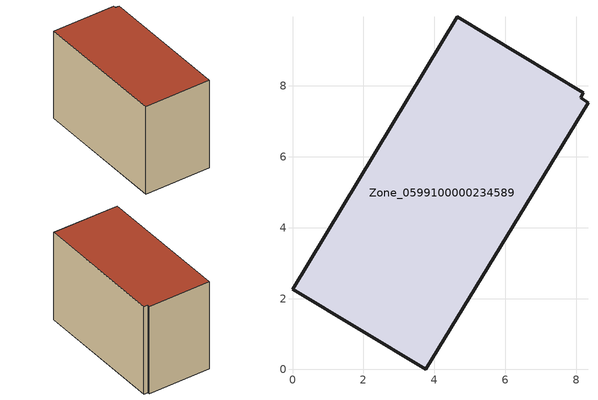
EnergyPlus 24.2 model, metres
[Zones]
Zone_0599100000234589
 floor ground (C_G): 8.13,7.67 8.34,7.53 3.76,0 0,2.27 4.65,9.96 8.21,7.81 z0
 wall outside (C_F): 4.65,9.96 0,2.27 3.76,0 8.34,7.53 8.13,7.67 8.21,7.81 4.65,9.96 z0:6.05
 roof outside (C_R): 8.21,7.81 4.65,9.96 0,2.27 3.76,0 8.34,7.53 8.13,7.67 z6.05
[BUILDING]
Pand.0599100000234589: North Axis=0; Terrain=City; Loads Convergence Tolerance Value=0.04; Temperature Convergence Tolerance Value=0.4; Solar Distribution=FullExterior; Maximum Number of Warmup Days=25; Minimum Number of Warmup Days=1
[Site:Location]
Rotterdam.The.Hague.AP_ZH_NLD Design_Conditions: Latitude=51.96; Longitude=4.45; Time Zone=1; Elevation=-4.5
[SITE:GROUNDTEMPERATURE:BUILDINGSURFACE]
18, 18, 18, 18, 18, 18, 18, 18, 18, 18, 18, 18
[MATERIAL] Thermal Absorptance=0.9; Solar Absorptance=0.7; Visible Absorptance=0.7
Name | Roughness | Thickness | Conductivity | Density | Specific Heat
G.TC.1946-1964 | MediumSmooth | 0.15 | 1 | 540 | 1210
F.TC.1946-1964 | Rough | 0.3 | 0.857143 | 1920 | 840
R.TC.1946-1964 | MediumRough | 0.2 | 0.235294 | 1500 | 1000
[CONSTRUCTION]
C_G: G.TC.1946-1964
C_F: F.TC.1946-1964
C_R: R.TC.1946-1964
[ZONE]
Zone_0599100000234589: Type=1; Multiplier=1; Ceiling Height=Autocalculate; Volume=Autocalculate; Floor Area=autocalculate; Part of Total Floor Area=Yes
[ZONEINFILTRATION:DESIGNFLOWRATE]
Infil_Zone_0599100000234589: Zone or ZoneList or Space or SpaceList=Zone_0599100000234589; Schedule=AlwaysOn; Design Flow Rate Calculation Method=Flow/Area; Flow Rate per Floor Area=0.003; Constant Term Coefficient=1; Temperature Term Coefficient=0; Velocity Term Coefficient=0; Velocity Squared Term Coefficient=0
[HVACTEMPLATE:ZONE:IDEALLOADSAIRSYSTEM]
Zone_0599100000234589: Maximum Heating Supply Air Temperature=50; Minimum Cooling Supply Air Temperature=13; Maximum Heating Supply Air Humidity Ratio=0.0156; Minimum Cooling Supply Air Humidity Ratio=0.0077; Heating Limit=NoLimit; Cooling Limit=NoLimit; Dehumidification Control Type=ConstantSensibleHeatRatio; Cooling Sensible Heat Ratio=0.7; Dehumidification Setpoint=60; Humidification Control Type=None; Humidification Setpoint=30; Outdoor Air Method=None; Outdoor Air Flow Rate per Person=0.00944; Outdoor Air Flow Rate per Zone Floor Area=0; Outdoor Air Flow Rate per Zone=0; Demand Controlled Ventilation Type=None; Outdoor Air Economizer Type=NoEconomizer; Heat Recovery Type=None; Sensible Heat Recovery Effectiveness=0.7; Latent Heat Recovery Effectiveness=0.65
[ZONECONTROL:THERMOSTAT]
ThermostatControl_Zone_0599100000234589: Zone or ZoneList=Zone_0599100000234589; Control Type Schedule=DualSetpointControlType; Control 1=Thermostat_Zone_0599100000234589; Temperature Difference Between Cutout And Setpoint=0
[THERMOSTATSETPOINT:DUALSETPOINT]
Thermostat_Zone_0599100000234589: Heating Setpoint Temperature Schedule=HeatingSetpoint_Zone_0599100000234589; Cooling Setpoint Temperature Schedule=CoolingSetpoint_Zone_0599100000234589
[SCHEDULE:COMPACT]
HeatingSetpoint_Zone_0599100000234589: Through: 12/31, For: AllDays, Until: 24:00, 21
CoolingSetpoint_Zone_0599100000234589: Through: 12/31, For: AllDays, Until: 24:00, 24
DualSetpointControlType: Through: 12/31, For: AllDays, Until: 24:00, 4
AlwaysOn: Through: 12/31, For: AllDays, Until: 24:00, 1
